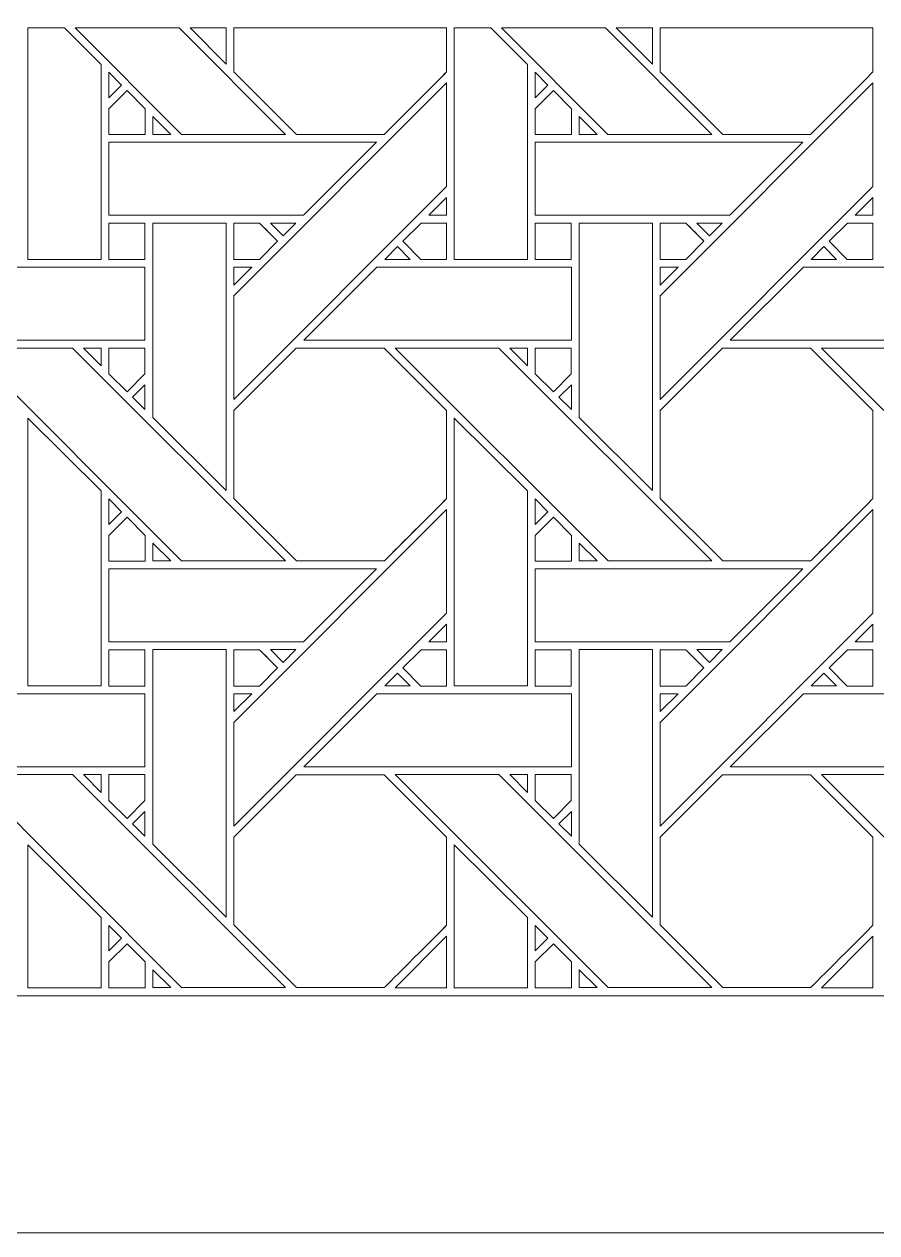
# Model space of a CAD drawing. Header units: inches. Extents: x 4.9 to 19.9, y 3.1 to 15.1.
# Drawn here: x 10.256 to 12.154, y 3.095 to 5.783 of the extents above; entities that cross this region are included whole.
import ezdxf

# ---------------------------------------------------------------- set-up
doc = ezdxf.new("R2010")
doc.units = ezdxf.units.IN
doc.header["$MEASUREMENT"] = 0
doc.layers.add('Design', color=7, linetype='Continuous', lineweight=0)

msp = doc.modelspace()

# ---------------------------------------------------------------- linework, layer by layer
at = {"layer": 'Design'}
for points, knots in [([(4.8829, 15.0948), (4.8829, 15.0948), (4.8829, 3.0948), (4.8829, 3.0948), (4.8829, 3.0948), (19.8829, 3.0948), (19.8829, 3.0948), (19.8829, 3.0948), (19.8829, 15.0948), (19.8829, 15.0948), (19.8829, 15.0948), (4.8829, 15.0948), (4.8829, 15.0948)], [0, 0, 0, 0, 1, 1, 1, 2, 2, 2, 3, 3, 3, 4, 4, 4, 4]), ([(5.4052, 14.5679), (5.4052, 14.5679), (5.4052, 3.6216), (5.4052, 3.6216), (5.4052, 3.6216), (19.3605, 3.6216), (19.3605, 3.6216), (19.3605, 3.6216), (19.3605, 14.5679), (19.3605, 14.5679), (19.3605, 14.5679), (5.4052, 14.5679), (5.4052, 14.5679)], [0, 0, 0, 0, 1, 1, 1, 2, 2, 2, 3, 3, 3, 4, 4, 4, 4]), ([(10.265, 5.7742), (10.265, 5.7742), (10.3465, 5.7742), (10.3465, 5.7742), (10.3465, 5.7742), (10.4278, 5.6932), (10.4278, 5.6932), (10.4278, 5.6932), (10.4278, 5.2595), (10.4278, 5.2595), (10.4278, 5.2595), (10.265, 5.2595), (10.265, 5.2595), (10.265, 5.2595), (10.265, 5.7742), (10.265, 5.7742)], [0, 0, 0, 0, 1, 1, 1, 2, 2, 2, 3, 3, 3, 4, 4, 4, 5, 5, 5, 5]), ([(10.3703, 5.7742), (10.3703, 5.7742), (10.6013, 5.7742), (10.6013, 5.7742), (10.6013, 5.7742), (10.838, 5.5375), (10.838, 5.5375), (10.838, 5.5375), (10.6069, 5.5375), (10.6069, 5.5375), (10.6069, 5.5375), (10.3703, 5.7742), (10.3703, 5.7742)], [0, 0, 0, 0, 1, 1, 1, 2, 2, 2, 3, 3, 3, 4, 4, 4, 4]), ([(10.6255, 5.7742), (10.6255, 5.7742), (10.7058, 5.7742), (10.7058, 5.7742), (10.7058, 5.7742), (10.7058, 5.6939), (10.7058, 5.6939), (10.7058, 5.6939), (10.6255, 5.7742), (10.6255, 5.7742)], [0, 0, 0, 0, 1, 1, 1, 2, 2, 2, 3, 3, 3, 3]), ([(11.0579, 5.5375), (11.0579, 5.5375), (10.8622, 5.5375), (10.8622, 5.5375), (10.8622, 5.5375), (10.7229, 5.6767), (10.7229, 5.6767), (10.7229, 5.6767), (10.7229, 5.7742), (10.7229, 5.7742), (10.7229, 5.7742), (11.1966, 5.7742), (11.1966, 5.7742), (11.1966, 5.7742), (11.1966, 5.6762), (11.1966, 5.6762), (11.1788, 5.6582), (11.0669, 5.5465), (11.0579, 5.5375)], [0, 0, 0, 0, 1, 1, 1, 2, 2, 2, 3, 3, 3, 4, 4, 4, 5, 5, 5, 6, 6, 6, 6]), ([(10.7229, 5.6767), (10.7229, 5.6767), (10.7229, 5.7742), (10.7229, 5.7742), (10.7229, 5.7742), (11.1966, 5.7742), (11.1966, 5.7742), (11.1966, 5.7742), (11.1966, 5.6762), (11.1966, 5.6762), (11.1784, 5.6579), (11.0666, 5.5462), (11.0579, 5.5375), (11.0579, 5.5375), (10.8622, 5.5375), (10.8622, 5.5375), (10.8622, 5.5375), (10.7229, 5.6767), (10.7229, 5.6767)], [0, 0, 0, 0, 1, 1, 1, 2, 2, 2, 3, 3, 3, 4, 4, 4, 5, 5, 5, 6, 6, 6, 6]), ([(11.2137, 5.7742), (11.2137, 5.7742), (11.2952, 5.7742), (11.2952, 5.7742), (11.2952, 5.7742), (11.3765, 5.6932), (11.3765, 5.6932), (11.3765, 5.6932), (11.3765, 5.2595), (11.3765, 5.2595), (11.3765, 5.2595), (11.2137, 5.2595), (11.2137, 5.2595), (11.2137, 5.2595), (11.2137, 5.7742), (11.2137, 5.7742)], [0, 0, 0, 0, 1, 1, 1, 2, 2, 2, 3, 3, 3, 4, 4, 4, 5, 5, 5, 5]), ([(11.319, 5.7742), (11.319, 5.7742), (11.55, 5.7742), (11.55, 5.7742), (11.55, 5.7742), (11.7867, 5.5375), (11.7867, 5.5375), (11.7867, 5.5375), (11.5556, 5.5375), (11.5556, 5.5375), (11.5556, 5.5375), (11.319, 5.7742), (11.319, 5.7742)], [0, 0, 0, 0, 1, 1, 1, 2, 2, 2, 3, 3, 3, 4, 4, 4, 4]), ([(11.5742, 5.7742), (11.5742, 5.7742), (11.6545, 5.7742), (11.6545, 5.7742), (11.6545, 5.7742), (11.6545, 5.6939), (11.6545, 5.6939), (11.6545, 5.6939), (11.5742, 5.7742), (11.5742, 5.7742)], [0, 0, 0, 0, 1, 1, 1, 2, 2, 2, 3, 3, 3, 3]), ([(12.0066, 5.5375), (12.0066, 5.5375), (11.8109, 5.5375), (11.8109, 5.5375), (11.8109, 5.5375), (11.6717, 5.6767), (11.6717, 5.6767), (11.6717, 5.6767), (11.6717, 5.7742), (11.6717, 5.7742), (11.6717, 5.7742), (12.1453, 5.7742), (12.1453, 5.7742), (12.1453, 5.7742), (12.1453, 5.6762), (12.1453, 5.6762), (12.1275, 5.6582), (12.0156, 5.5465), (12.0066, 5.5375)], [0, 0, 0, 0, 1, 1, 1, 2, 2, 2, 3, 3, 3, 4, 4, 4, 5, 5, 5, 6, 6, 6, 6]), ([(11.6717, 5.6767), (11.6717, 5.6767), (11.6717, 5.7742), (11.6717, 5.7742), (11.6717, 5.7742), (12.1453, 5.7742), (12.1453, 5.7742), (12.1453, 5.7742), (12.1453, 5.6762), (12.1453, 5.6762), (12.1275, 5.6582), (12.0156, 5.5465), (12.0066, 5.5375), (12.0066, 5.5375), (11.8109, 5.5375), (11.8109, 5.5375), (11.8109, 5.5375), (11.6717, 5.6767), (11.6717, 5.6767)], [0, 0, 0, 0, 1, 1, 1, 2, 2, 2, 3, 3, 3, 4, 4, 4, 5, 5, 5, 6, 6, 6, 6]), ([(10.4451, 5.6189), (10.4451, 5.6189), (10.4451, 5.6757), (10.4451, 5.6757), (10.4451, 5.6757), (10.4733, 5.6471), (10.4733, 5.6471), (10.4733, 5.6471), (10.4451, 5.6189), (10.4451, 5.6189)], [0, 0, 0, 0, 1, 1, 1, 2, 2, 2, 3, 3, 3, 3]), ([(11.3938, 5.6189), (11.3938, 5.6189), (11.3938, 5.6757), (11.3938, 5.6757), (11.3938, 5.6757), (11.422, 5.6471), (11.422, 5.6471), (11.422, 5.6471), (11.3938, 5.6189), (11.3938, 5.6189)], [0, 0, 0, 0, 1, 1, 1, 2, 2, 2, 3, 3, 3, 3]), ([(10.7229, 5.1782), (10.7229, 5.1782), (11.1966, 5.6518), (11.1966, 5.6518), (11.1966, 5.6518), (11.1966, 5.4217), (11.1966, 5.4217), (11.1966, 5.4217), (10.7229, 4.9481), (10.7229, 4.9481), (10.7229, 4.9481), (10.7229, 5.1782), (10.7229, 5.1782)], [0, 0, 0, 0, 1, 1, 1, 2, 2, 2, 3, 3, 3, 4, 4, 4, 4]), ([(11.6717, 5.1782), (11.6717, 5.1782), (12.1453, 5.6518), (12.1453, 5.6518), (12.1453, 5.6518), (12.1453, 5.4217), (12.1453, 5.4217), (12.1453, 5.4217), (11.6717, 4.9481), (11.6717, 4.9481), (11.6717, 4.9481), (11.6717, 5.1782), (11.6717, 5.1782)], [0, 0, 0, 0, 1, 1, 1, 2, 2, 2, 3, 3, 3, 4, 4, 4, 4]), ([(10.5257, 5.5372), (10.5257, 5.5372), (10.4451, 5.5372), (10.4451, 5.5372), (10.4451, 5.5372), (10.4451, 5.5945), (10.4451, 5.5945), (10.4451, 5.5945), (10.4854, 5.6349), (10.4854, 5.6349), (10.4854, 5.6349), (10.5257, 5.5945), (10.5257, 5.5945), (10.5257, 5.5945), (10.5257, 5.5372), (10.5257, 5.5372)], [0, 0, 0, 0, 1, 1, 1, 2, 2, 2, 3, 3, 3, 4, 4, 4, 5, 5, 5, 5]), ([(10.4451, 5.5372), (10.4451, 5.5372), (10.4451, 5.5945), (10.4451, 5.5945), (10.4451, 5.5945), (10.4854, 5.6349), (10.4854, 5.6349), (10.4854, 5.6349), (10.5257, 5.5945), (10.5257, 5.5945), (10.5257, 5.5945), (10.5257, 5.5372), (10.5257, 5.5372), (10.5257, 5.5372), (10.4451, 5.5372), (10.4451, 5.5372)], [0, 0, 0, 0, 1, 1, 1, 2, 2, 2, 3, 3, 3, 4, 4, 4, 5, 5, 5, 5]), ([(11.4745, 5.5372), (11.4745, 5.5372), (11.3938, 5.5372), (11.3938, 5.5372), (11.3938, 5.5372), (11.3938, 5.5945), (11.3938, 5.5945), (11.3938, 5.5945), (11.4341, 5.6349), (11.4341, 5.6349), (11.4341, 5.6349), (11.4745, 5.5945), (11.4745, 5.5945), (11.4745, 5.5945), (11.4745, 5.5372), (11.4745, 5.5372)], [0, 0, 0, 0, 1, 1, 1, 2, 2, 2, 3, 3, 3, 4, 4, 4, 5, 5, 5, 5]), ([(11.3938, 5.5372), (11.3938, 5.5372), (11.3938, 5.5945), (11.3938, 5.5945), (11.3938, 5.5945), (11.4341, 5.6349), (11.4341, 5.6349), (11.4341, 5.6349), (11.4745, 5.5945), (11.4745, 5.5945), (11.4745, 5.5945), (11.4745, 5.5372), (11.4745, 5.5372), (11.4745, 5.5372), (11.3938, 5.5372), (11.3938, 5.5372)], [0, 0, 0, 0, 1, 1, 1, 2, 2, 2, 3, 3, 3, 4, 4, 4, 5, 5, 5, 5]), ([(10.5827, 5.5375), (10.5827, 5.5375), (10.543, 5.5375), (10.543, 5.5375), (10.543, 5.5375), (10.543, 5.5773), (10.543, 5.5773), (10.543, 5.5773), (10.5827, 5.5375), (10.5827, 5.5375)], [0, 0, 0, 0, 1, 1, 1, 2, 2, 2, 3, 3, 3, 3]), ([(11.5314, 5.5375), (11.5314, 5.5375), (11.4917, 5.5375), (11.4917, 5.5375), (11.4917, 5.5375), (11.4917, 5.5773), (11.4917, 5.5773), (11.4917, 5.5773), (11.5314, 5.5375), (11.5314, 5.5375)], [0, 0, 0, 0, 1, 1, 1, 2, 2, 2, 3, 3, 3, 3]), ([(10.4451, 5.3576), (10.4451, 5.3576), (10.4451, 5.5202), (10.4451, 5.5202), (10.4451, 5.5202), (11.0408, 5.5202), (11.0408, 5.5202), (11.0408, 5.5202), (10.8781, 5.3576), (10.8781, 5.3576), (10.8781, 5.3576), (10.4451, 5.3576), (10.4451, 5.3576)], [0, 0, 0, 0, 1, 1, 1, 2, 2, 2, 3, 3, 3, 4, 4, 4, 4]), ([(11.3938, 5.3576), (11.3938, 5.3576), (11.3938, 5.5202), (11.3938, 5.5202), (11.3938, 5.5202), (11.9895, 5.5202), (11.9895, 5.5202), (11.9895, 5.5202), (11.8268, 5.3576), (11.8268, 5.3576), (11.8268, 5.3576), (11.3938, 5.3576), (11.3938, 5.3576)], [0, 0, 0, 0, 1, 1, 1, 2, 2, 2, 3, 3, 3, 4, 4, 4, 4]), ([(11.1568, 5.3576), (11.1568, 5.3576), (11.1966, 5.3973), (11.1966, 5.3973), (11.1966, 5.3973), (11.1966, 5.3576), (11.1966, 5.3576), (11.1966, 5.3576), (11.1568, 5.3576), (11.1568, 5.3576)], [0, 0, 0, 0, 1, 1, 1, 2, 2, 2, 3, 3, 3, 3]), ([(12.1056, 5.3576), (12.1056, 5.3576), (12.1453, 5.3973), (12.1453, 5.3973), (12.1453, 5.3973), (12.1453, 5.3576), (12.1453, 5.3576), (12.1453, 5.3576), (12.1056, 5.3576), (12.1056, 5.3576)], [0, 0, 0, 0, 1, 1, 1, 2, 2, 2, 3, 3, 3, 3]), ([(10.4451, 5.2595), (10.4451, 5.2595), (10.4451, 5.3403), (10.4451, 5.3403), (10.4451, 5.3403), (10.5253, 5.3403), (10.5253, 5.3403), (10.5253, 5.3403), (10.5253, 5.2595), (10.5253, 5.2595), (10.5253, 5.2595), (10.4451, 5.2595), (10.4451, 5.2595)], [0, 0, 0, 0, 1, 1, 1, 2, 2, 2, 3, 3, 3, 4, 4, 4, 4]), ([(10.4451, 5.3403), (10.4451, 5.3403), (10.5253, 5.3403), (10.5253, 5.3403), (10.5253, 5.3403), (10.5253, 5.2595), (10.5253, 5.2595), (10.5253, 5.2595), (10.4451, 5.2595), (10.4451, 5.2595), (10.4451, 5.2595), (10.4451, 5.3403), (10.4451, 5.3403)], [0, 0, 0, 0, 1, 1, 1, 2, 2, 2, 3, 3, 3, 4, 4, 4, 4]), ([(10.7058, 5.3403), (10.7058, 5.3403), (10.7058, 4.7452), (10.7058, 4.7452), (10.7058, 4.7452), (10.5429, 4.9081), (10.5429, 4.9081), (10.5429, 4.9081), (10.5429, 5.3403), (10.5429, 5.3403), (10.5429, 5.3403), (10.7058, 5.3403), (10.7058, 5.3403)], [0, 0, 0, 0, 1, 1, 1, 2, 2, 2, 3, 3, 3, 4, 4, 4, 4]), ([(10.7229, 5.3403), (10.7229, 5.3403), (10.78, 5.3403), (10.78, 5.3403), (10.7851, 5.3351), (10.8159, 5.3043), (10.8203, 5.2999), (10.8203, 5.2999), (10.7799, 5.2595), (10.7799, 5.2595), (10.7799, 5.2595), (10.7229, 5.2595), (10.7229, 5.2595), (10.7229, 5.2595), (10.7229, 5.3403), (10.7229, 5.3403)], [0, 0, 0, 0, 1, 1, 1, 2, 2, 2, 3, 3, 3, 4, 4, 4, 5, 5, 5, 5]), ([(10.7229, 5.3403), (10.7229, 5.3403), (10.78, 5.3403), (10.78, 5.3403), (10.7852, 5.3351), (10.816, 5.3042), (10.8203, 5.2999), (10.8203, 5.2999), (10.7799, 5.2595), (10.7799, 5.2595), (10.7799, 5.2595), (10.7229, 5.2595), (10.7229, 5.2595), (10.7229, 5.2595), (10.7229, 5.3403), (10.7229, 5.3403)], [0, 0, 0, 0, 1, 1, 1, 2, 2, 2, 3, 3, 3, 4, 4, 4, 5, 5, 5, 5]), ([(10.8608, 5.3403), (10.8608, 5.3403), (10.8326, 5.3121), (10.8326, 5.3121), (10.8326, 5.3121), (10.8044, 5.3403), (10.8044, 5.3403), (10.8044, 5.3403), (10.8608, 5.3403), (10.8608, 5.3403)], [0, 0, 0, 0, 1, 1, 1, 2, 2, 2, 3, 3, 3, 3]), ([(11.1966, 5.2595), (11.1966, 5.2595), (11.1395, 5.2595), (11.1395, 5.2595), (11.1395, 5.2595), (11.0991, 5.2998), (11.0991, 5.2998), (11.0991, 5.2998), (11.1396, 5.3403), (11.1396, 5.3403), (11.1396, 5.3403), (11.1966, 5.3403), (11.1966, 5.3403), (11.1966, 5.3403), (11.1966, 5.2595), (11.1966, 5.2595)], [0, 0, 0, 0, 1, 1, 1, 2, 2, 2, 3, 3, 3, 4, 4, 4, 5, 5, 5, 5]), ([(11.0991, 5.2998), (11.0991, 5.2998), (11.1396, 5.3403), (11.1396, 5.3403), (11.1396, 5.3403), (11.1966, 5.3403), (11.1966, 5.3403), (11.1966, 5.3403), (11.1966, 5.2595), (11.1966, 5.2595), (11.1966, 5.2595), (11.1395, 5.2595), (11.1395, 5.2595), (11.1395, 5.2595), (11.0991, 5.2998), (11.0991, 5.2998)], [0, 0, 0, 0, 1, 1, 1, 2, 2, 2, 3, 3, 3, 4, 4, 4, 5, 5, 5, 5]), ([(11.3938, 5.2595), (11.3938, 5.2595), (11.3938, 5.3403), (11.3938, 5.3403), (11.3938, 5.3403), (11.474, 5.3403), (11.474, 5.3403), (11.474, 5.3403), (11.474, 5.2595), (11.474, 5.2595), (11.474, 5.2595), (11.3938, 5.2595), (11.3938, 5.2595)], [0, 0, 0, 0, 1, 1, 1, 2, 2, 2, 3, 3, 3, 4, 4, 4, 4]), ([(11.3938, 5.3403), (11.3938, 5.3403), (11.474, 5.3403), (11.474, 5.3403), (11.474, 5.3403), (11.474, 5.2595), (11.474, 5.2595), (11.474, 5.2595), (11.3938, 5.2595), (11.3938, 5.2595), (11.3938, 5.2595), (11.3938, 5.3403), (11.3938, 5.3403)], [0, 0, 0, 0, 1, 1, 1, 2, 2, 2, 3, 3, 3, 4, 4, 4, 4]), ([(11.6545, 5.3403), (11.6545, 5.3403), (11.6545, 4.7452), (11.6545, 4.7452), (11.6545, 4.7452), (11.4916, 4.9081), (11.4916, 4.9081), (11.4916, 4.9081), (11.4916, 5.3403), (11.4916, 5.3403), (11.4916, 5.3403), (11.6545, 5.3403), (11.6545, 5.3403)], [0, 0, 0, 0, 1, 1, 1, 2, 2, 2, 3, 3, 3, 4, 4, 4, 4]), ([(11.6717, 5.3403), (11.6717, 5.3403), (11.7287, 5.3403), (11.7287, 5.3403), (11.7339, 5.3351), (11.7646, 5.3043), (11.7691, 5.2999), (11.7691, 5.2999), (11.7286, 5.2595), (11.7286, 5.2595), (11.7286, 5.2595), (11.6717, 5.2595), (11.6717, 5.2595), (11.6717, 5.2595), (11.6717, 5.3403), (11.6717, 5.3403)], [0, 0, 0, 0, 1, 1, 1, 2, 2, 2, 3, 3, 3, 4, 4, 4, 5, 5, 5, 5]), ([(11.6717, 5.3403), (11.6717, 5.3403), (11.7287, 5.3403), (11.7287, 5.3403), (11.734, 5.335), (11.7649, 5.3041), (11.7691, 5.2999), (11.7691, 5.2999), (11.7286, 5.2595), (11.7286, 5.2595), (11.7286, 5.2595), (11.6717, 5.2595), (11.6717, 5.2595), (11.6717, 5.2595), (11.6717, 5.3403), (11.6717, 5.3403)], [0, 0, 0, 0, 1, 1, 1, 2, 2, 2, 3, 3, 3, 4, 4, 4, 5, 5, 5, 5]), ([(11.8096, 5.3403), (11.8096, 5.3403), (11.7813, 5.3121), (11.7813, 5.3121), (11.7813, 5.3121), (11.7531, 5.3403), (11.7531, 5.3403), (11.7531, 5.3403), (11.8096, 5.3403), (11.8096, 5.3403)], [0, 0, 0, 0, 1, 1, 1, 2, 2, 2, 3, 3, 3, 3]), ([(12.1453, 5.2595), (12.1453, 5.2595), (12.0882, 5.2595), (12.0882, 5.2595), (12.0882, 5.2595), (12.0479, 5.2998), (12.0479, 5.2998), (12.0479, 5.2998), (12.0883, 5.3403), (12.0883, 5.3403), (12.0883, 5.3403), (12.1453, 5.3403), (12.1453, 5.3403), (12.1453, 5.3403), (12.1453, 5.2595), (12.1453, 5.2595)], [0, 0, 0, 0, 1, 1, 1, 2, 2, 2, 3, 3, 3, 4, 4, 4, 5, 5, 5, 5]), ([(12.0479, 5.2998), (12.0479, 5.2998), (12.0883, 5.3403), (12.0883, 5.3403), (12.0883, 5.3403), (12.1453, 5.3403), (12.1453, 5.3403), (12.1453, 5.3403), (12.1453, 5.2595), (12.1453, 5.2595), (12.1453, 5.2595), (12.0882, 5.2595), (12.0882, 5.2595), (12.0882, 5.2595), (12.0479, 5.2998), (12.0479, 5.2998)], [0, 0, 0, 0, 1, 1, 1, 2, 2, 2, 3, 3, 3, 4, 4, 4, 5, 5, 5, 5]), ([(11.1153, 5.2595), (11.1153, 5.2595), (11.0588, 5.2595), (11.0588, 5.2595), (11.0588, 5.2595), (11.087, 5.2878), (11.087, 5.2878), (11.087, 5.2878), (11.1153, 5.2595), (11.1153, 5.2595)], [0, 0, 0, 0, 1, 1, 1, 2, 2, 2, 3, 3, 3, 3]), ([(12.064, 5.2595), (12.064, 5.2595), (12.0075, 5.2595), (12.0075, 5.2595), (12.0075, 5.2595), (12.0358, 5.2878), (12.0358, 5.2878), (12.0358, 5.2878), (12.064, 5.2595), (12.064, 5.2595)], [0, 0, 0, 0, 1, 1, 1, 2, 2, 2, 3, 3, 3, 3]), ([(9.9301, 5.0795), (9.9301, 5.0795), (10.0929, 5.2424), (10.0929, 5.2424), (10.0929, 5.2424), (10.5253, 5.2424), (10.5253, 5.2424), (10.5253, 5.2424), (10.5253, 5.0795), (10.5253, 5.0795), (10.5253, 5.0795), (9.9301, 5.0795), (9.9301, 5.0795)], [0, 0, 0, 0, 1, 1, 1, 2, 2, 2, 3, 3, 3, 4, 4, 4, 4]), ([(10.7628, 5.2424), (10.7628, 5.2424), (10.7229, 5.2025), (10.7229, 5.2025), (10.7229, 5.2025), (10.7229, 5.2424), (10.7229, 5.2424), (10.7229, 5.2424), (10.7628, 5.2424), (10.7628, 5.2424)], [0, 0, 0, 0, 1, 1, 1, 2, 2, 2, 3, 3, 3, 3]), ([(10.8788, 5.0795), (10.8788, 5.0795), (11.0416, 5.2424), (11.0416, 5.2424), (11.0416, 5.2424), (11.4741, 5.2424), (11.4741, 5.2424), (11.4741, 5.2424), (11.4741, 5.0795), (11.4741, 5.0795), (11.4741, 5.0795), (10.8788, 5.0795), (10.8788, 5.0795)], [0, 0, 0, 0, 1, 1, 1, 2, 2, 2, 3, 3, 3, 4, 4, 4, 4]), ([(11.7115, 5.2424), (11.7115, 5.2424), (11.6717, 5.2025), (11.6717, 5.2025), (11.6717, 5.2025), (11.6717, 5.2424), (11.6717, 5.2424), (11.6717, 5.2424), (11.7115, 5.2424), (11.7115, 5.2424)], [0, 0, 0, 0, 1, 1, 1, 2, 2, 2, 3, 3, 3, 3]), ([(11.8275, 5.0796), (11.8275, 5.0796), (11.9904, 5.2424), (11.9904, 5.2424), (11.9904, 5.2424), (12.4228, 5.2424), (12.4228, 5.2424), (12.4228, 5.2424), (12.4228, 5.0796), (12.4228, 5.0796), (12.4228, 5.0796), (11.8275, 5.0796), (11.8275, 5.0796)], [0, 0, 0, 0, 1, 1, 1, 2, 2, 2, 3, 3, 3, 4, 4, 4, 4]), ([(10.1334, 5.0624), (10.1334, 5.0624), (10.3643, 5.0624), (10.3643, 5.0624), (10.3643, 5.0624), (10.838, 4.5888), (10.838, 4.5888), (10.838, 4.5888), (10.6069, 4.5888), (10.6069, 4.5888), (10.6069, 4.5888), (10.1334, 5.0624), (10.1334, 5.0624)], [0, 0, 0, 0, 1, 1, 1, 2, 2, 2, 3, 3, 3, 4, 4, 4, 4]), ([(10.4279, 5.0624), (10.4279, 5.0624), (10.4279, 5.0226), (10.4279, 5.0226), (10.4279, 5.0226), (10.3884, 5.0624), (10.3884, 5.0624), (10.3884, 5.0624), (10.4279, 5.0624), (10.4279, 5.0624)], [0, 0, 0, 0, 1, 1, 1, 2, 2, 2, 3, 3, 3, 3]), ([(10.5253, 5.0624), (10.5253, 5.0624), (10.5253, 5.0048), (10.5253, 5.0048), (10.5253, 5.0048), (10.4854, 4.9648), (10.4854, 4.9648), (10.4854, 4.9648), (10.445, 5.0052), (10.445, 5.0052), (10.445, 5.0052), (10.445, 5.0624), (10.445, 5.0624), (10.445, 5.0624), (10.5253, 5.0624), (10.5253, 5.0624)], [0, 0, 0, 0, 1, 1, 1, 2, 2, 2, 3, 3, 3, 4, 4, 4, 5, 5, 5, 5]), ([(10.4854, 4.9648), (10.4854, 4.9648), (10.445, 5.0052), (10.445, 5.0052), (10.445, 5.0052), (10.445, 5.0624), (10.445, 5.0624), (10.445, 5.0624), (10.5253, 5.0624), (10.5253, 5.0624), (10.5253, 5.0624), (10.5253, 5.0048), (10.5253, 5.0048), (10.5253, 5.0048), (10.4854, 4.9648), (10.4854, 4.9648)], [0, 0, 0, 0, 1, 1, 1, 2, 2, 2, 3, 3, 3, 4, 4, 4, 5, 5, 5, 5]), ([(10.7229, 4.728), (10.7229, 4.728), (10.7229, 4.9237), (10.7229, 4.9237), (10.7229, 4.9237), (10.8616, 5.0624), (10.8616, 5.0624), (10.8616, 5.0624), (11.0578, 5.0624), (11.0578, 5.0624), (11.0578, 5.0624), (11.1966, 4.9237), (11.1966, 4.9237), (11.1966, 4.9237), (11.1966, 4.7274), (11.1966, 4.7274), (11.1788, 4.7095), (11.0669, 4.5978), (11.0579, 4.5888), (11.0579, 4.5888), (10.8622, 4.5888), (10.8622, 4.5888), (10.8622, 4.5888), (10.7229, 4.728), (10.7229, 4.728)], [0, 0, 0, 0, 1, 1, 1, 2, 2, 2, 3, 3, 3, 4, 4, 4, 5, 5, 5, 6, 6, 6, 7, 7, 7, 8, 8, 8, 8]), ([(10.7229, 4.728), (10.7229, 4.728), (10.7229, 4.9237), (10.7229, 4.9237), (10.7229, 4.9237), (10.8616, 5.0624), (10.8616, 5.0624), (10.8616, 5.0624), (11.0578, 5.0624), (11.0578, 5.0624), (11.0578, 5.0624), (11.1966, 4.9237), (11.1966, 4.9237), (11.1966, 4.9237), (11.1966, 4.7274), (11.1966, 4.7274), (11.1786, 4.7094), (11.0668, 4.5977), (11.0579, 4.5888), (11.0579, 4.5888), (10.8622, 4.5888), (10.8622, 4.5888), (10.8622, 4.5888), (10.7229, 4.728), (10.7229, 4.728)], [0, 0, 0, 0, 1, 1, 1, 2, 2, 2, 3, 3, 3, 4, 4, 4, 5, 5, 5, 6, 6, 6, 7, 7, 7, 8, 8, 8, 8]), ([(11.0821, 5.0624), (11.0821, 5.0624), (11.313, 5.0624), (11.313, 5.0624), (11.313, 5.0624), (11.7867, 4.5888), (11.7867, 4.5888), (11.7867, 4.5888), (11.5557, 4.5888), (11.5557, 4.5888), (11.5557, 4.5888), (11.0821, 5.0624), (11.0821, 5.0624)], [0, 0, 0, 0, 1, 1, 1, 2, 2, 2, 3, 3, 3, 4, 4, 4, 4]), ([(11.3766, 5.0624), (11.3766, 5.0624), (11.3766, 5.0226), (11.3766, 5.0226), (11.3766, 5.0226), (11.3372, 5.0624), (11.3372, 5.0624), (11.3372, 5.0624), (11.3766, 5.0624), (11.3766, 5.0624)], [0, 0, 0, 0, 1, 1, 1, 2, 2, 2, 3, 3, 3, 3]), ([(11.474, 5.0624), (11.474, 5.0624), (11.474, 5.0048), (11.474, 5.0048), (11.474, 5.0048), (11.4341, 4.9648), (11.4341, 4.9648), (11.4341, 4.9648), (11.3938, 5.0052), (11.3938, 5.0052), (11.3938, 5.0052), (11.3938, 5.0624), (11.3938, 5.0624), (11.3938, 5.0624), (11.474, 5.0624), (11.474, 5.0624)], [0, 0, 0, 0, 1, 1, 1, 2, 2, 2, 3, 3, 3, 4, 4, 4, 5, 5, 5, 5]), ([(11.4341, 4.9648), (11.4341, 4.9648), (11.3938, 5.0052), (11.3938, 5.0052), (11.3938, 5.0052), (11.3938, 5.0624), (11.3938, 5.0624), (11.3938, 5.0624), (11.474, 5.0624), (11.474, 5.0624), (11.474, 5.0624), (11.474, 5.0048), (11.474, 5.0048), (11.474, 5.0048), (11.4341, 4.9648), (11.4341, 4.9648)], [0, 0, 0, 0, 1, 1, 1, 2, 2, 2, 3, 3, 3, 4, 4, 4, 5, 5, 5, 5]), ([(11.6717, 4.728), (11.6717, 4.728), (11.6717, 4.9237), (11.6717, 4.9237), (11.6717, 4.9237), (11.8104, 5.0624), (11.8104, 5.0624), (11.8104, 5.0624), (12.0066, 5.0624), (12.0066, 5.0624), (12.0066, 5.0624), (12.1453, 4.9237), (12.1453, 4.9237), (12.1453, 4.9237), (12.1453, 4.7274), (12.1453, 4.7274), (12.1275, 4.7095), (12.0156, 4.5978), (12.0066, 4.5888), (12.0066, 4.5888), (11.8109, 4.5888), (11.8109, 4.5888), (11.8109, 4.5888), (11.6717, 4.728), (11.6717, 4.728)], [0, 0, 0, 0, 1, 1, 1, 2, 2, 2, 3, 3, 3, 4, 4, 4, 5, 5, 5, 6, 6, 6, 7, 7, 7, 8, 8, 8, 8]), ([(11.6717, 4.728), (11.6717, 4.728), (11.6717, 4.9237), (11.6717, 4.9237), (11.6717, 4.9237), (11.8104, 5.0624), (11.8104, 5.0624), (11.8104, 5.0624), (12.0066, 5.0624), (12.0066, 5.0624), (12.0066, 5.0624), (12.1453, 4.9237), (12.1453, 4.9237), (12.1453, 4.9237), (12.1453, 4.7274), (12.1453, 4.7274), (12.1274, 4.7094), (12.0155, 4.5977), (12.0066, 4.5888), (12.0066, 4.5888), (11.8109, 4.5888), (11.8109, 4.5888), (11.8109, 4.5888), (11.6717, 4.728), (11.6717, 4.728)], [0, 0, 0, 0, 1, 1, 1, 2, 2, 2, 3, 3, 3, 4, 4, 4, 5, 5, 5, 6, 6, 6, 7, 7, 7, 8, 8, 8, 8]), ([(12.3052, 4.7887), (12.3052, 4.7887), (12.0308, 5.0624), (12.0308, 5.0624), (12.0308, 5.0624), (12.2618, 5.0624), (12.2618, 5.0624), (12.2618, 5.0624), (12.7354, 4.5888), (12.7354, 4.5888), (12.7354, 4.5888), (12.5044, 4.5888), (12.5044, 4.5888), (12.5044, 4.5888), (12.3052, 4.7887), (12.3052, 4.7887)], [0, 0, 0, 0, 1, 1, 1, 2, 2, 2, 3, 3, 3, 4, 4, 4, 5, 5, 5, 5]), ([(10.5253, 4.9806), (10.5253, 4.9806), (10.5253, 4.9254), (10.5253, 4.9254), (10.5253, 4.9254), (10.4976, 4.9528), (10.4976, 4.9528), (10.4976, 4.9528), (10.5253, 4.9806), (10.5253, 4.9806)], [0, 0, 0, 0, 1, 1, 1, 2, 2, 2, 3, 3, 3, 3]), ([(11.4741, 4.9806), (11.4741, 4.9806), (11.4741, 4.9254), (11.4741, 4.9254), (11.4741, 4.9254), (11.4463, 4.9528), (11.4463, 4.9528), (11.4463, 4.9528), (11.4741, 4.9806), (11.4741, 4.9806)], [0, 0, 0, 0, 1, 1, 1, 2, 2, 2, 3, 3, 3, 3]), ([(10.4278, 4.7445), (10.4278, 4.7445), (10.4278, 4.3108), (10.4278, 4.3108), (10.4278, 4.3108), (10.265, 4.3108), (10.265, 4.3108), (10.265, 4.3108), (10.265, 4.9066), (10.265, 4.9066), (10.265, 4.9066), (10.4278, 4.7445), (10.4278, 4.7445)], [0, 0, 0, 0, 1, 1, 1, 2, 2, 2, 3, 3, 3, 4, 4, 4, 4]), ([(11.3765, 4.7445), (11.3765, 4.7445), (11.3765, 4.3108), (11.3765, 4.3108), (11.3765, 4.3108), (11.2137, 4.3108), (11.2137, 4.3108), (11.2137, 4.3108), (11.2137, 4.9066), (11.2137, 4.9066), (11.2137, 4.9066), (11.3765, 4.7445), (11.3765, 4.7445)], [0, 0, 0, 0, 1, 1, 1, 2, 2, 2, 3, 3, 3, 4, 4, 4, 4]), ([(10.4451, 4.6702), (10.4451, 4.6702), (10.4451, 4.727), (10.4451, 4.727), (10.4451, 4.727), (10.4733, 4.6984), (10.4733, 4.6984), (10.4733, 4.6984), (10.4451, 4.6702), (10.4451, 4.6702)], [0, 0, 0, 0, 1, 1, 1, 2, 2, 2, 3, 3, 3, 3]), ([(11.3938, 4.6702), (11.3938, 4.6702), (11.3938, 4.727), (11.3938, 4.727), (11.3938, 4.727), (11.422, 4.6984), (11.422, 4.6984), (11.422, 4.6984), (11.3938, 4.6702), (11.3938, 4.6702)], [0, 0, 0, 0, 1, 1, 1, 2, 2, 2, 3, 3, 3, 3]), ([(10.5257, 4.5885), (10.5257, 4.5885), (10.4451, 4.5885), (10.4451, 4.5885), (10.4451, 4.5885), (10.4451, 4.6458), (10.4451, 4.6458), (10.4451, 4.6458), (10.4854, 4.6861), (10.4854, 4.6861), (10.4854, 4.6861), (10.5257, 4.6458), (10.5257, 4.6458), (10.5257, 4.6458), (10.5257, 4.5885), (10.5257, 4.5885)], [0, 0, 0, 0, 1, 1, 1, 2, 2, 2, 3, 3, 3, 4, 4, 4, 5, 5, 5, 5]), ([(10.4451, 4.5885), (10.4451, 4.5885), (10.4451, 4.6458), (10.4451, 4.6458), (10.4451, 4.6458), (10.4854, 4.6861), (10.4854, 4.6861), (10.4854, 4.6861), (10.5257, 4.6458), (10.5257, 4.6458), (10.5257, 4.6458), (10.5257, 4.5885), (10.5257, 4.5885), (10.5257, 4.5885), (10.4451, 4.5885), (10.4451, 4.5885)], [0, 0, 0, 0, 1, 1, 1, 2, 2, 2, 3, 3, 3, 4, 4, 4, 5, 5, 5, 5]), ([(10.7229, 4.2294), (10.7229, 4.2294), (11.1966, 4.703), (11.1966, 4.703), (11.1966, 4.703), (11.1966, 4.473), (11.1966, 4.473), (11.1966, 4.473), (10.7229, 3.9994), (10.7229, 3.9994), (10.7229, 3.9994), (10.7229, 4.2294), (10.7229, 4.2294)], [0, 0, 0, 0, 1, 1, 1, 2, 2, 2, 3, 3, 3, 4, 4, 4, 4]), ([(11.4745, 4.5885), (11.4745, 4.5885), (11.3938, 4.5885), (11.3938, 4.5885), (11.3938, 4.5885), (11.3938, 4.6458), (11.3938, 4.6458), (11.3938, 4.6458), (11.4341, 4.6861), (11.4341, 4.6861), (11.4341, 4.6861), (11.4745, 4.6458), (11.4745, 4.6458), (11.4745, 4.6458), (11.4745, 4.5885), (11.4745, 4.5885)], [0, 0, 0, 0, 1, 1, 1, 2, 2, 2, 3, 3, 3, 4, 4, 4, 5, 5, 5, 5]), ([(11.3938, 4.5885), (11.3938, 4.5885), (11.3938, 4.6458), (11.3938, 4.6458), (11.3938, 4.6458), (11.4341, 4.6861), (11.4341, 4.6861), (11.4341, 4.6861), (11.4745, 4.6458), (11.4745, 4.6458), (11.4745, 4.6458), (11.4745, 4.5885), (11.4745, 4.5885), (11.4745, 4.5885), (11.3938, 4.5885), (11.3938, 4.5885)], [0, 0, 0, 0, 1, 1, 1, 2, 2, 2, 3, 3, 3, 4, 4, 4, 5, 5, 5, 5]), ([(11.6717, 4.2294), (11.6717, 4.2294), (12.1453, 4.7031), (12.1453, 4.7031), (12.1453, 4.7031), (12.1453, 4.473), (12.1453, 4.473), (12.1453, 4.473), (11.6717, 3.9994), (11.6717, 3.9994), (11.6717, 3.9994), (11.6717, 4.2294), (11.6717, 4.2294)], [0, 0, 0, 0, 1, 1, 1, 2, 2, 2, 3, 3, 3, 4, 4, 4, 4]), ([(10.5827, 4.5888), (10.5827, 4.5888), (10.543, 4.5888), (10.543, 4.5888), (10.543, 4.5888), (10.543, 4.6286), (10.543, 4.6286), (10.543, 4.6286), (10.5827, 4.5888), (10.5827, 4.5888)], [0, 0, 0, 0, 1, 1, 1, 2, 2, 2, 3, 3, 3, 3]), ([(11.5314, 4.5888), (11.5314, 4.5888), (11.4917, 4.5888), (11.4917, 4.5888), (11.4917, 4.5888), (11.4917, 4.6285), (11.4917, 4.6285), (11.4917, 4.6285), (11.5314, 4.5888), (11.5314, 4.5888)], [0, 0, 0, 0, 1, 1, 1, 2, 2, 2, 3, 3, 3, 3]), ([(10.4451, 4.4088), (10.4451, 4.4088), (10.4451, 4.5715), (10.4451, 4.5715), (10.4451, 4.5715), (11.0408, 4.5715), (11.0408, 4.5715), (11.0408, 4.5715), (10.8781, 4.4088), (10.8781, 4.4088), (10.8781, 4.4088), (10.4451, 4.4088), (10.4451, 4.4088)], [0, 0, 0, 0, 1, 1, 1, 2, 2, 2, 3, 3, 3, 4, 4, 4, 4]), ([(11.3938, 4.4088), (11.3938, 4.4088), (11.3938, 4.5715), (11.3938, 4.5715), (11.3938, 4.5715), (11.9895, 4.5715), (11.9895, 4.5715), (11.9895, 4.5715), (11.8268, 4.4088), (11.8268, 4.4088), (11.8268, 4.4088), (11.3938, 4.4088), (11.3938, 4.4088)], [0, 0, 0, 0, 1, 1, 1, 2, 2, 2, 3, 3, 3, 4, 4, 4, 4]), ([(11.1568, 4.4089), (11.1568, 4.4089), (11.1966, 4.4486), (11.1966, 4.4486), (11.1966, 4.4486), (11.1966, 4.4089), (11.1966, 4.4089), (11.1966, 4.4089), (11.1568, 4.4089), (11.1568, 4.4089)], [0, 0, 0, 0, 1, 1, 1, 2, 2, 2, 3, 3, 3, 3]), ([(12.1056, 4.4089), (12.1056, 4.4089), (12.1453, 4.4486), (12.1453, 4.4486), (12.1453, 4.4486), (12.1453, 4.4089), (12.1453, 4.4089), (12.1453, 4.4089), (12.1056, 4.4089), (12.1056, 4.4089)], [0, 0, 0, 0, 1, 1, 1, 2, 2, 2, 3, 3, 3, 3]), ([(10.4451, 4.3107), (10.4451, 4.3107), (10.4451, 4.3915), (10.4451, 4.3915), (10.4451, 4.3915), (10.5253, 4.3915), (10.5253, 4.3915), (10.5253, 4.3915), (10.5253, 4.3107), (10.5253, 4.3107), (10.5253, 4.3107), (10.4451, 4.3107), (10.4451, 4.3107)], [0, 0, 0, 0, 1, 1, 1, 2, 2, 2, 3, 3, 3, 4, 4, 4, 4]), ([(10.4451, 4.3915), (10.4451, 4.3915), (10.5253, 4.3915), (10.5253, 4.3915), (10.5253, 4.3915), (10.5253, 4.3107), (10.5253, 4.3107), (10.5253, 4.3107), (10.4451, 4.3107), (10.4451, 4.3107), (10.4451, 4.3107), (10.4451, 4.3915), (10.4451, 4.3915)], [0, 0, 0, 0, 1, 1, 1, 2, 2, 2, 3, 3, 3, 4, 4, 4, 4]), ([(10.7058, 4.3916), (10.7058, 4.3916), (10.7058, 3.7964), (10.7058, 3.7964), (10.7058, 3.7964), (10.5429, 3.9594), (10.5429, 3.9594), (10.5429, 3.9594), (10.5429, 4.3916), (10.5429, 4.3916), (10.5429, 4.3916), (10.7058, 4.3916), (10.7058, 4.3916)], [0, 0, 0, 0, 1, 1, 1, 2, 2, 2, 3, 3, 3, 4, 4, 4, 4]), ([(10.7229, 4.3915), (10.7229, 4.3915), (10.78, 4.3915), (10.78, 4.3915), (10.7851, 4.3864), (10.8159, 4.3556), (10.8203, 4.3512), (10.8203, 4.3512), (10.7799, 4.3107), (10.7799, 4.3107), (10.7799, 4.3107), (10.7229, 4.3107), (10.7229, 4.3107), (10.7229, 4.3107), (10.7229, 4.3915), (10.7229, 4.3915)], [0, 0, 0, 0, 1, 1, 1, 2, 2, 2, 3, 3, 3, 4, 4, 4, 5, 5, 5, 5]), ([(10.7229, 4.3915), (10.7229, 4.3915), (10.78, 4.3915), (10.78, 4.3915), (10.7852, 4.3863), (10.816, 4.3555), (10.8203, 4.3512), (10.8203, 4.3512), (10.7799, 4.3107), (10.7799, 4.3107), (10.7799, 4.3107), (10.7229, 4.3107), (10.7229, 4.3107), (10.7229, 4.3107), (10.7229, 4.3915), (10.7229, 4.3915)], [0, 0, 0, 0, 1, 1, 1, 2, 2, 2, 3, 3, 3, 4, 4, 4, 5, 5, 5, 5]), ([(10.8608, 4.3916), (10.8608, 4.3916), (10.8326, 4.3634), (10.8326, 4.3634), (10.8326, 4.3634), (10.8044, 4.3916), (10.8044, 4.3916), (10.8044, 4.3916), (10.8608, 4.3916), (10.8608, 4.3916)], [0, 0, 0, 0, 1, 1, 1, 2, 2, 2, 3, 3, 3, 3]), ([(11.1966, 4.3107), (11.1966, 4.3107), (11.1395, 4.3107), (11.1395, 4.3107), (11.1395, 4.3107), (11.0991, 4.3511), (11.0991, 4.3511), (11.0991, 4.3511), (11.1396, 4.3915), (11.1396, 4.3915), (11.1396, 4.3915), (11.1966, 4.3915), (11.1966, 4.3915), (11.1966, 4.3915), (11.1966, 4.3107), (11.1966, 4.3107)], [0, 0, 0, 0, 1, 1, 1, 2, 2, 2, 3, 3, 3, 4, 4, 4, 5, 5, 5, 5]), ([(11.0991, 4.3511), (11.0991, 4.3511), (11.1396, 4.3915), (11.1396, 4.3915), (11.1396, 4.3915), (11.1966, 4.3915), (11.1966, 4.3915), (11.1966, 4.3915), (11.1966, 4.3107), (11.1966, 4.3107), (11.1966, 4.3107), (11.1395, 4.3107), (11.1395, 4.3107), (11.1395, 4.3107), (11.0991, 4.3511), (11.0991, 4.3511)], [0, 0, 0, 0, 1, 1, 1, 2, 2, 2, 3, 3, 3, 4, 4, 4, 5, 5, 5, 5]), ([(11.3938, 4.3107), (11.3938, 4.3107), (11.3938, 4.3915), (11.3938, 4.3915), (11.3938, 4.3915), (11.474, 4.3915), (11.474, 4.3915), (11.474, 4.3915), (11.474, 4.3107), (11.474, 4.3107), (11.474, 4.3107), (11.3938, 4.3107), (11.3938, 4.3107)], [0, 0, 0, 0, 1, 1, 1, 2, 2, 2, 3, 3, 3, 4, 4, 4, 4]), ([(11.3938, 4.3915), (11.3938, 4.3915), (11.474, 4.3915), (11.474, 4.3915), (11.474, 4.3915), (11.474, 4.3107), (11.474, 4.3107), (11.474, 4.3107), (11.3938, 4.3107), (11.3938, 4.3107), (11.3938, 4.3107), (11.3938, 4.3915), (11.3938, 4.3915)], [0, 0, 0, 0, 1, 1, 1, 2, 2, 2, 3, 3, 3, 4, 4, 4, 4]), ([(11.6545, 4.3916), (11.6545, 4.3916), (11.6545, 3.7964), (11.6545, 3.7964), (11.6545, 3.7964), (11.4916, 3.9594), (11.4916, 3.9594), (11.4916, 3.9594), (11.4916, 4.3916), (11.4916, 4.3916), (11.4916, 4.3916), (11.6545, 4.3916), (11.6545, 4.3916)], [0, 0, 0, 0, 1, 1, 1, 2, 2, 2, 3, 3, 3, 4, 4, 4, 4]), ([(11.6717, 4.3915), (11.6717, 4.3915), (11.7287, 4.3915), (11.7287, 4.3915), (11.7339, 4.3864), (11.7646, 4.3556), (11.7691, 4.3512), (11.7691, 4.3512), (11.7286, 4.3107), (11.7286, 4.3107), (11.7286, 4.3107), (11.6717, 4.3107), (11.6717, 4.3107), (11.6717, 4.3107), (11.6717, 4.3915), (11.6717, 4.3915)], [0, 0, 0, 0, 1, 1, 1, 2, 2, 2, 3, 3, 3, 4, 4, 4, 5, 5, 5, 5]), ([(11.6717, 4.3915), (11.6717, 4.3915), (11.7287, 4.3915), (11.7287, 4.3915), (11.7337, 4.3865), (11.7645, 4.3557), (11.7691, 4.3512), (11.7691, 4.3512), (11.7286, 4.3107), (11.7286, 4.3107), (11.7286, 4.3107), (11.6717, 4.3107), (11.6717, 4.3107), (11.6717, 4.3107), (11.6717, 4.3915), (11.6717, 4.3915)], [0, 0, 0, 0, 1, 1, 1, 2, 2, 2, 3, 3, 3, 4, 4, 4, 5, 5, 5, 5]), ([(11.8095, 4.3916), (11.8095, 4.3916), (11.7813, 4.3634), (11.7813, 4.3634), (11.7813, 4.3634), (11.7531, 4.3916), (11.7531, 4.3916), (11.7531, 4.3916), (11.8095, 4.3916), (11.8095, 4.3916)], [0, 0, 0, 0, 1, 1, 1, 2, 2, 2, 3, 3, 3, 3]), ([(12.1453, 4.3107), (12.1453, 4.3107), (12.0882, 4.3107), (12.0882, 4.3107), (12.0882, 4.3107), (12.0479, 4.3511), (12.0479, 4.3511), (12.0479, 4.3511), (12.0883, 4.3915), (12.0883, 4.3915), (12.0883, 4.3915), (12.1453, 4.3915), (12.1453, 4.3915), (12.1453, 4.3915), (12.1453, 4.3107), (12.1453, 4.3107)], [0, 0, 0, 0, 1, 1, 1, 2, 2, 2, 3, 3, 3, 4, 4, 4, 5, 5, 5, 5]), ([(12.0479, 4.3511), (12.0479, 4.3511), (12.0883, 4.3915), (12.0883, 4.3915), (12.0883, 4.3915), (12.1453, 4.3915), (12.1453, 4.3915), (12.1453, 4.3915), (12.1453, 4.3107), (12.1453, 4.3107), (12.1453, 4.3107), (12.0882, 4.3107), (12.0882, 4.3107), (12.0882, 4.3107), (12.0479, 4.3511), (12.0479, 4.3511)], [0, 0, 0, 0, 1, 1, 1, 2, 2, 2, 3, 3, 3, 4, 4, 4, 5, 5, 5, 5]), ([(11.1153, 4.3108), (11.1153, 4.3108), (11.0588, 4.3108), (11.0588, 4.3108), (11.0588, 4.3108), (11.087, 4.339), (11.087, 4.339), (11.087, 4.339), (11.1153, 4.3108), (11.1153, 4.3108)], [0, 0, 0, 0, 1, 1, 1, 2, 2, 2, 3, 3, 3, 3]), ([(12.064, 4.3108), (12.064, 4.3108), (12.0075, 4.3108), (12.0075, 4.3108), (12.0075, 4.3108), (12.0358, 4.339), (12.0358, 4.339), (12.0358, 4.339), (12.064, 4.3108), (12.064, 4.3108)], [0, 0, 0, 0, 1, 1, 1, 2, 2, 2, 3, 3, 3, 3]), ([(9.93, 4.1308), (9.93, 4.1308), (10.0929, 4.2936), (10.0929, 4.2936), (10.0929, 4.2936), (10.5253, 4.2936), (10.5253, 4.2936), (10.5253, 4.2936), (10.5253, 4.1308), (10.5253, 4.1308), (10.5253, 4.1308), (9.93, 4.1308), (9.93, 4.1308)], [0, 0, 0, 0, 1, 1, 1, 2, 2, 2, 3, 3, 3, 4, 4, 4, 4]), ([(10.7628, 4.2936), (10.7628, 4.2936), (10.7229, 4.2538), (10.7229, 4.2538), (10.7229, 4.2538), (10.7229, 4.2936), (10.7229, 4.2936), (10.7229, 4.2936), (10.7628, 4.2936), (10.7628, 4.2936)], [0, 0, 0, 0, 1, 1, 1, 2, 2, 2, 3, 3, 3, 3]), ([(10.8788, 4.1308), (10.8788, 4.1308), (11.0416, 4.2936), (11.0416, 4.2936), (11.0416, 4.2936), (11.4741, 4.2936), (11.4741, 4.2936), (11.4741, 4.2936), (11.4741, 4.1308), (11.4741, 4.1308), (11.4741, 4.1308), (10.8788, 4.1308), (10.8788, 4.1308)], [0, 0, 0, 0, 1, 1, 1, 2, 2, 2, 3, 3, 3, 4, 4, 4, 4]), ([(11.7115, 4.2936), (11.7115, 4.2936), (11.6717, 4.2538), (11.6717, 4.2538), (11.6717, 4.2538), (11.6717, 4.2936), (11.6717, 4.2936), (11.6717, 4.2936), (11.7115, 4.2936), (11.7115, 4.2936)], [0, 0, 0, 0, 1, 1, 1, 2, 2, 2, 3, 3, 3, 3]), ([(11.8275, 4.1308), (11.8275, 4.1308), (11.9904, 4.2936), (11.9904, 4.2936), (11.9904, 4.2936), (12.4228, 4.2936), (12.4228, 4.2936), (12.4228, 4.2936), (12.4228, 4.1308), (12.4228, 4.1308), (12.4228, 4.1308), (11.8275, 4.1308), (11.8275, 4.1308)], [0, 0, 0, 0, 1, 1, 1, 2, 2, 2, 3, 3, 3, 4, 4, 4, 4]), ([(10.6069, 3.64), (10.6069, 3.64), (10.1334, 4.1137), (10.1334, 4.1137), (10.1334, 4.1137), (10.3643, 4.1137), (10.3643, 4.1137), (10.3643, 4.1137), (10.838, 3.64), (10.838, 3.64), (10.838, 3.64), (10.6069, 3.64), (10.6069, 3.64)], [0, 0, 0, 0, 1, 1, 1, 2, 2, 2, 3, 3, 3, 4, 4, 4, 4]), ([(10.4279, 4.1137), (10.4279, 4.1137), (10.4279, 4.0739), (10.4279, 4.0739), (10.4279, 4.0739), (10.3884, 4.1137), (10.3884, 4.1137), (10.3884, 4.1137), (10.4279, 4.1137), (10.4279, 4.1137)], [0, 0, 0, 0, 1, 1, 1, 2, 2, 2, 3, 3, 3, 3]), ([(10.445, 4.1137), (10.445, 4.1137), (10.5253, 4.1137), (10.5253, 4.1137), (10.5253, 4.1137), (10.5253, 4.0561), (10.5253, 4.0561), (10.5253, 4.0561), (10.4854, 4.0161), (10.4854, 4.0161), (10.4854, 4.0161), (10.445, 4.0564), (10.445, 4.0564), (10.445, 4.0564), (10.445, 4.1137), (10.445, 4.1137)], [0, 0, 0, 0, 1, 1, 1, 2, 2, 2, 3, 3, 3, 4, 4, 4, 5, 5, 5, 5]), ([(10.4854, 4.0161), (10.4854, 4.0161), (10.445, 4.0564), (10.445, 4.0564), (10.445, 4.0564), (10.445, 4.1137), (10.445, 4.1137), (10.445, 4.1137), (10.5253, 4.1137), (10.5253, 4.1137), (10.5253, 4.1137), (10.5253, 4.0561), (10.5253, 4.0561), (10.5253, 4.0561), (10.4854, 4.0161), (10.4854, 4.0161)], [0, 0, 0, 0, 1, 1, 1, 2, 2, 2, 3, 3, 3, 4, 4, 4, 5, 5, 5, 5]), ([(11.1966, 3.7787), (11.1788, 3.7608), (11.0669, 3.649), (11.0579, 3.64), (11.0579, 3.64), (10.8622, 3.64), (10.8622, 3.64), (10.8622, 3.64), (10.7229, 3.7793), (10.7229, 3.7793), (10.7229, 3.7793), (10.7229, 3.9749), (10.7229, 3.9749), (10.7229, 3.9749), (10.8616, 4.1136), (10.8616, 4.1136), (10.8616, 4.1136), (11.0578, 4.1136), (11.0578, 4.1136), (11.0578, 4.1136), (11.1966, 3.9749), (11.1966, 3.9749), (11.1966, 3.9749), (11.1966, 3.7787), (11.1966, 3.7787)], [0, 0, 0, 0, 1, 1, 1, 2, 2, 2, 3, 3, 3, 4, 4, 4, 5, 5, 5, 6, 6, 6, 7, 7, 7, 8, 8, 8, 8]), ([(11.0579, 3.64), (11.0579, 3.64), (10.8622, 3.64), (10.8622, 3.64), (10.8622, 3.64), (10.7229, 3.7793), (10.7229, 3.7793), (10.7229, 3.7793), (10.7229, 3.9749), (10.7229, 3.9749), (10.7229, 3.9749), (10.8616, 4.1136), (10.8616, 4.1136), (10.8616, 4.1136), (11.0578, 4.1136), (11.0578, 4.1136), (11.0578, 4.1136), (11.1966, 3.9749), (11.1966, 3.9749), (11.1966, 3.9749), (11.1966, 3.7787), (11.1966, 3.7787), (11.1787, 3.7607), (11.0668, 3.649), (11.0579, 3.64)], [0, 0, 0, 0, 1, 1, 1, 2, 2, 2, 3, 3, 3, 4, 4, 4, 5, 5, 5, 6, 6, 6, 7, 7, 7, 8, 8, 8, 8]), ([(11.5557, 3.64), (11.5557, 3.64), (11.0821, 4.1137), (11.0821, 4.1137), (11.0821, 4.1137), (11.313, 4.1137), (11.313, 4.1137), (11.313, 4.1137), (11.7867, 3.64), (11.7867, 3.64), (11.7867, 3.64), (11.5557, 3.64), (11.5557, 3.64)], [0, 0, 0, 0, 1, 1, 1, 2, 2, 2, 3, 3, 3, 4, 4, 4, 4]), ([(11.3766, 4.1137), (11.3766, 4.1137), (11.3766, 4.0739), (11.3766, 4.0739), (11.3766, 4.0739), (11.3372, 4.1137), (11.3372, 4.1137), (11.3372, 4.1137), (11.3766, 4.1137), (11.3766, 4.1137)], [0, 0, 0, 0, 1, 1, 1, 2, 2, 2, 3, 3, 3, 3]), ([(11.3938, 4.1137), (11.3938, 4.1137), (11.474, 4.1137), (11.474, 4.1137), (11.474, 4.1137), (11.474, 4.0561), (11.474, 4.0561), (11.474, 4.0561), (11.4341, 4.0161), (11.4341, 4.0161), (11.4341, 4.0161), (11.3938, 4.0564), (11.3938, 4.0564), (11.3938, 4.0564), (11.3938, 4.1137), (11.3938, 4.1137)], [0, 0, 0, 0, 1, 1, 1, 2, 2, 2, 3, 3, 3, 4, 4, 4, 5, 5, 5, 5]), ([(11.4341, 4.0161), (11.4341, 4.0161), (11.3938, 4.0564), (11.3938, 4.0564), (11.3938, 4.0564), (11.3938, 4.1137), (11.3938, 4.1137), (11.3938, 4.1137), (11.474, 4.1137), (11.474, 4.1137), (11.474, 4.1137), (11.474, 4.0561), (11.474, 4.0561), (11.474, 4.0561), (11.4341, 4.0161), (11.4341, 4.0161)], [0, 0, 0, 0, 1, 1, 1, 2, 2, 2, 3, 3, 3, 4, 4, 4, 5, 5, 5, 5]), ([(12.1453, 3.7787), (12.1275, 3.7608), (12.0156, 3.649), (12.0066, 3.64), (12.0066, 3.64), (11.8109, 3.64), (11.8109, 3.64), (11.8109, 3.64), (11.6717, 3.7793), (11.6717, 3.7793), (11.6717, 3.7793), (11.6717, 3.9749), (11.6717, 3.9749), (11.6717, 3.9749), (11.8104, 4.1136), (11.8104, 4.1136), (11.8104, 4.1136), (12.0066, 4.1136), (12.0066, 4.1136), (12.0066, 4.1136), (12.1453, 3.9749), (12.1453, 3.9749), (12.1453, 3.9749), (12.1453, 3.7787), (12.1453, 3.7787)], [0, 0, 0, 0, 1, 1, 1, 2, 2, 2, 3, 3, 3, 4, 4, 4, 5, 5, 5, 6, 6, 6, 7, 7, 7, 8, 8, 8, 8]), ([(12.0066, 3.64), (12.0066, 3.64), (11.8109, 3.64), (11.8109, 3.64), (11.8109, 3.64), (11.6717, 3.7793), (11.6717, 3.7793), (11.6717, 3.7793), (11.6717, 3.9749), (11.6717, 3.9749), (11.6717, 3.9749), (11.8104, 4.1136), (11.8104, 4.1136), (11.8104, 4.1136), (12.0066, 4.1136), (12.0066, 4.1136), (12.0066, 4.1136), (12.1453, 3.9749), (12.1453, 3.9749), (12.1453, 3.9749), (12.1453, 3.7787), (12.1453, 3.7787), (12.1275, 3.7608), (12.0156, 3.649), (12.0066, 3.64)], [0, 0, 0, 0, 1, 1, 1, 2, 2, 2, 3, 3, 3, 4, 4, 4, 5, 5, 5, 6, 6, 6, 7, 7, 7, 8, 8, 8, 8]), ([(12.5044, 3.64), (12.5044, 3.64), (12.0308, 4.1137), (12.0308, 4.1137), (12.0308, 4.1137), (12.2618, 4.1137), (12.2618, 4.1137), (12.2618, 4.1137), (12.7354, 3.64), (12.7354, 3.64), (12.7354, 3.64), (12.5044, 3.64), (12.5044, 3.64)], [0, 0, 0, 0, 1, 1, 1, 2, 2, 2, 3, 3, 3, 4, 4, 4, 4]), ([(10.5253, 4.0318), (10.5253, 4.0318), (10.5253, 3.9767), (10.5253, 3.9767), (10.5253, 3.9767), (10.4976, 4.0041), (10.4976, 4.0041), (10.4976, 4.0041), (10.5253, 4.0318), (10.5253, 4.0318)], [0, 0, 0, 0, 1, 1, 1, 2, 2, 2, 3, 3, 3, 3]), ([(11.4741, 4.0318), (11.4741, 4.0318), (11.4741, 3.9767), (11.4741, 3.9767), (11.4741, 3.9767), (11.4463, 4.0041), (11.4463, 4.0041), (11.4463, 4.0041), (11.4741, 4.0318), (11.4741, 4.0318)], [0, 0, 0, 0, 1, 1, 1, 2, 2, 2, 3, 3, 3, 3]), ([(10.4278, 3.6398), (10.4278, 3.6398), (10.265, 3.6398), (10.265, 3.6398), (10.265, 3.6398), (10.265, 3.9579), (10.265, 3.9579), (10.265, 3.9579), (10.4278, 3.7957), (10.4278, 3.7957), (10.4278, 3.7957), (10.4278, 3.6398), (10.4278, 3.6398)], [0, 0, 0, 0, 1, 1, 1, 2, 2, 2, 3, 3, 3, 4, 4, 4, 4]), ([(11.3765, 3.6398), (11.3765, 3.6398), (11.2137, 3.6398), (11.2137, 3.6398), (11.2137, 3.6398), (11.2137, 3.9579), (11.2137, 3.9579), (11.2137, 3.9579), (11.3765, 3.7957), (11.3765, 3.7957), (11.3765, 3.7957), (11.3765, 3.6398), (11.3765, 3.6398)], [0, 0, 0, 0, 1, 1, 1, 2, 2, 2, 3, 3, 3, 4, 4, 4, 4]), ([(10.4451, 3.7215), (10.4451, 3.7215), (10.4451, 3.7782), (10.4451, 3.7782), (10.4451, 3.7782), (10.4733, 3.7497), (10.4733, 3.7497), (10.4733, 3.7497), (10.4451, 3.7215), (10.4451, 3.7215)], [0, 0, 0, 0, 1, 1, 1, 2, 2, 2, 3, 3, 3, 3]), ([(11.3938, 3.7215), (11.3938, 3.7215), (11.3938, 3.7782), (11.3938, 3.7782), (11.3938, 3.7782), (11.422, 3.7497), (11.422, 3.7497), (11.422, 3.7497), (11.3938, 3.7215), (11.3938, 3.7215)], [0, 0, 0, 0, 1, 1, 1, 2, 2, 2, 3, 3, 3, 3]), ([(10.5257, 3.6398), (10.5257, 3.6398), (10.4451, 3.6398), (10.4451, 3.6398), (10.4451, 3.6398), (10.4451, 3.6971), (10.4451, 3.6971), (10.4451, 3.6971), (10.4854, 3.7374), (10.4854, 3.7374), (10.4854, 3.7374), (10.5257, 3.6971), (10.5257, 3.6971), (10.5257, 3.6971), (10.5257, 3.6398), (10.5257, 3.6398)], [0, 0, 0, 0, 1, 1, 1, 2, 2, 2, 3, 3, 3, 4, 4, 4, 5, 5, 5, 5]), ([(10.5257, 3.6398), (10.5257, 3.6398), (10.4451, 3.6398), (10.4451, 3.6398), (10.4451, 3.6398), (10.4451, 3.6971), (10.4451, 3.6971), (10.4451, 3.6971), (10.4854, 3.7374), (10.4854, 3.7374), (10.4854, 3.7374), (10.5257, 3.6971), (10.5257, 3.6971), (10.5257, 3.6971), (10.5257, 3.6398), (10.5257, 3.6398)], [0, 0, 0, 0, 1, 1, 1, 2, 2, 2, 3, 3, 3, 4, 4, 4, 5, 5, 5, 5]), ([(11.1966, 3.6398), (11.1966, 3.6398), (11.0821, 3.6398), (11.0821, 3.6398), (11.0821, 3.6398), (11.1966, 3.7543), (11.1966, 3.7543), (11.1966, 3.7543), (11.1966, 3.6398), (11.1966, 3.6398)], [0, 0, 0, 0, 1, 1, 1, 2, 2, 2, 3, 3, 3, 3]), ([(11.4744, 3.6399), (11.4744, 3.6399), (11.3938, 3.6399), (11.3938, 3.6399), (11.3938, 3.6399), (11.3938, 3.6971), (11.3938, 3.6971), (11.3938, 3.6971), (11.4341, 3.7374), (11.4341, 3.7374), (11.4341, 3.7374), (11.4744, 3.6971), (11.4744, 3.6971), (11.4744, 3.6971), (11.4744, 3.6399), (11.4744, 3.6399)], [0, 0, 0, 0, 1, 1, 1, 2, 2, 2, 3, 3, 3, 4, 4, 4, 5, 5, 5, 5]), ([(11.4744, 3.6399), (11.4744, 3.6399), (11.3938, 3.6399), (11.3938, 3.6399), (11.3938, 3.6399), (11.3938, 3.6971), (11.3938, 3.6971), (11.3938, 3.6971), (11.4341, 3.7374), (11.4341, 3.7374), (11.4341, 3.7374), (11.4744, 3.6971), (11.4744, 3.6971), (11.4744, 3.6971), (11.4744, 3.6399), (11.4744, 3.6399)], [0, 0, 0, 0, 1, 1, 1, 2, 2, 2, 3, 3, 3, 4, 4, 4, 5, 5, 5, 5]), ([(12.1453, 3.6398), (12.1453, 3.6398), (12.0308, 3.6398), (12.0308, 3.6398), (12.0308, 3.6398), (12.1453, 3.7543), (12.1453, 3.7543), (12.1453, 3.7543), (12.1453, 3.6398), (12.1453, 3.6398)], [0, 0, 0, 0, 1, 1, 1, 2, 2, 2, 3, 3, 3, 3]), ([(10.543, 3.64), (10.543, 3.64), (10.543, 3.6798), (10.543, 3.6798), (10.543, 3.6798), (10.5827, 3.64), (10.5827, 3.64), (10.5827, 3.64), (10.543, 3.64), (10.543, 3.64)], [0, 0, 0, 0, 1, 1, 1, 2, 2, 2, 3, 3, 3, 3]), ([(11.4917, 3.64), (11.4917, 3.64), (11.4917, 3.6798), (11.4917, 3.6798), (11.4917, 3.6798), (11.5314, 3.64), (11.5314, 3.64), (11.5314, 3.64), (11.4917, 3.64), (11.4917, 3.64)], [0, 0, 0, 0, 1, 1, 1, 2, 2, 2, 3, 3, 3, 3])]:
    msp.add_open_spline(points, degree=3, knots=knots, dxfattribs=at)

doc.saveas('drawing.dxf')
